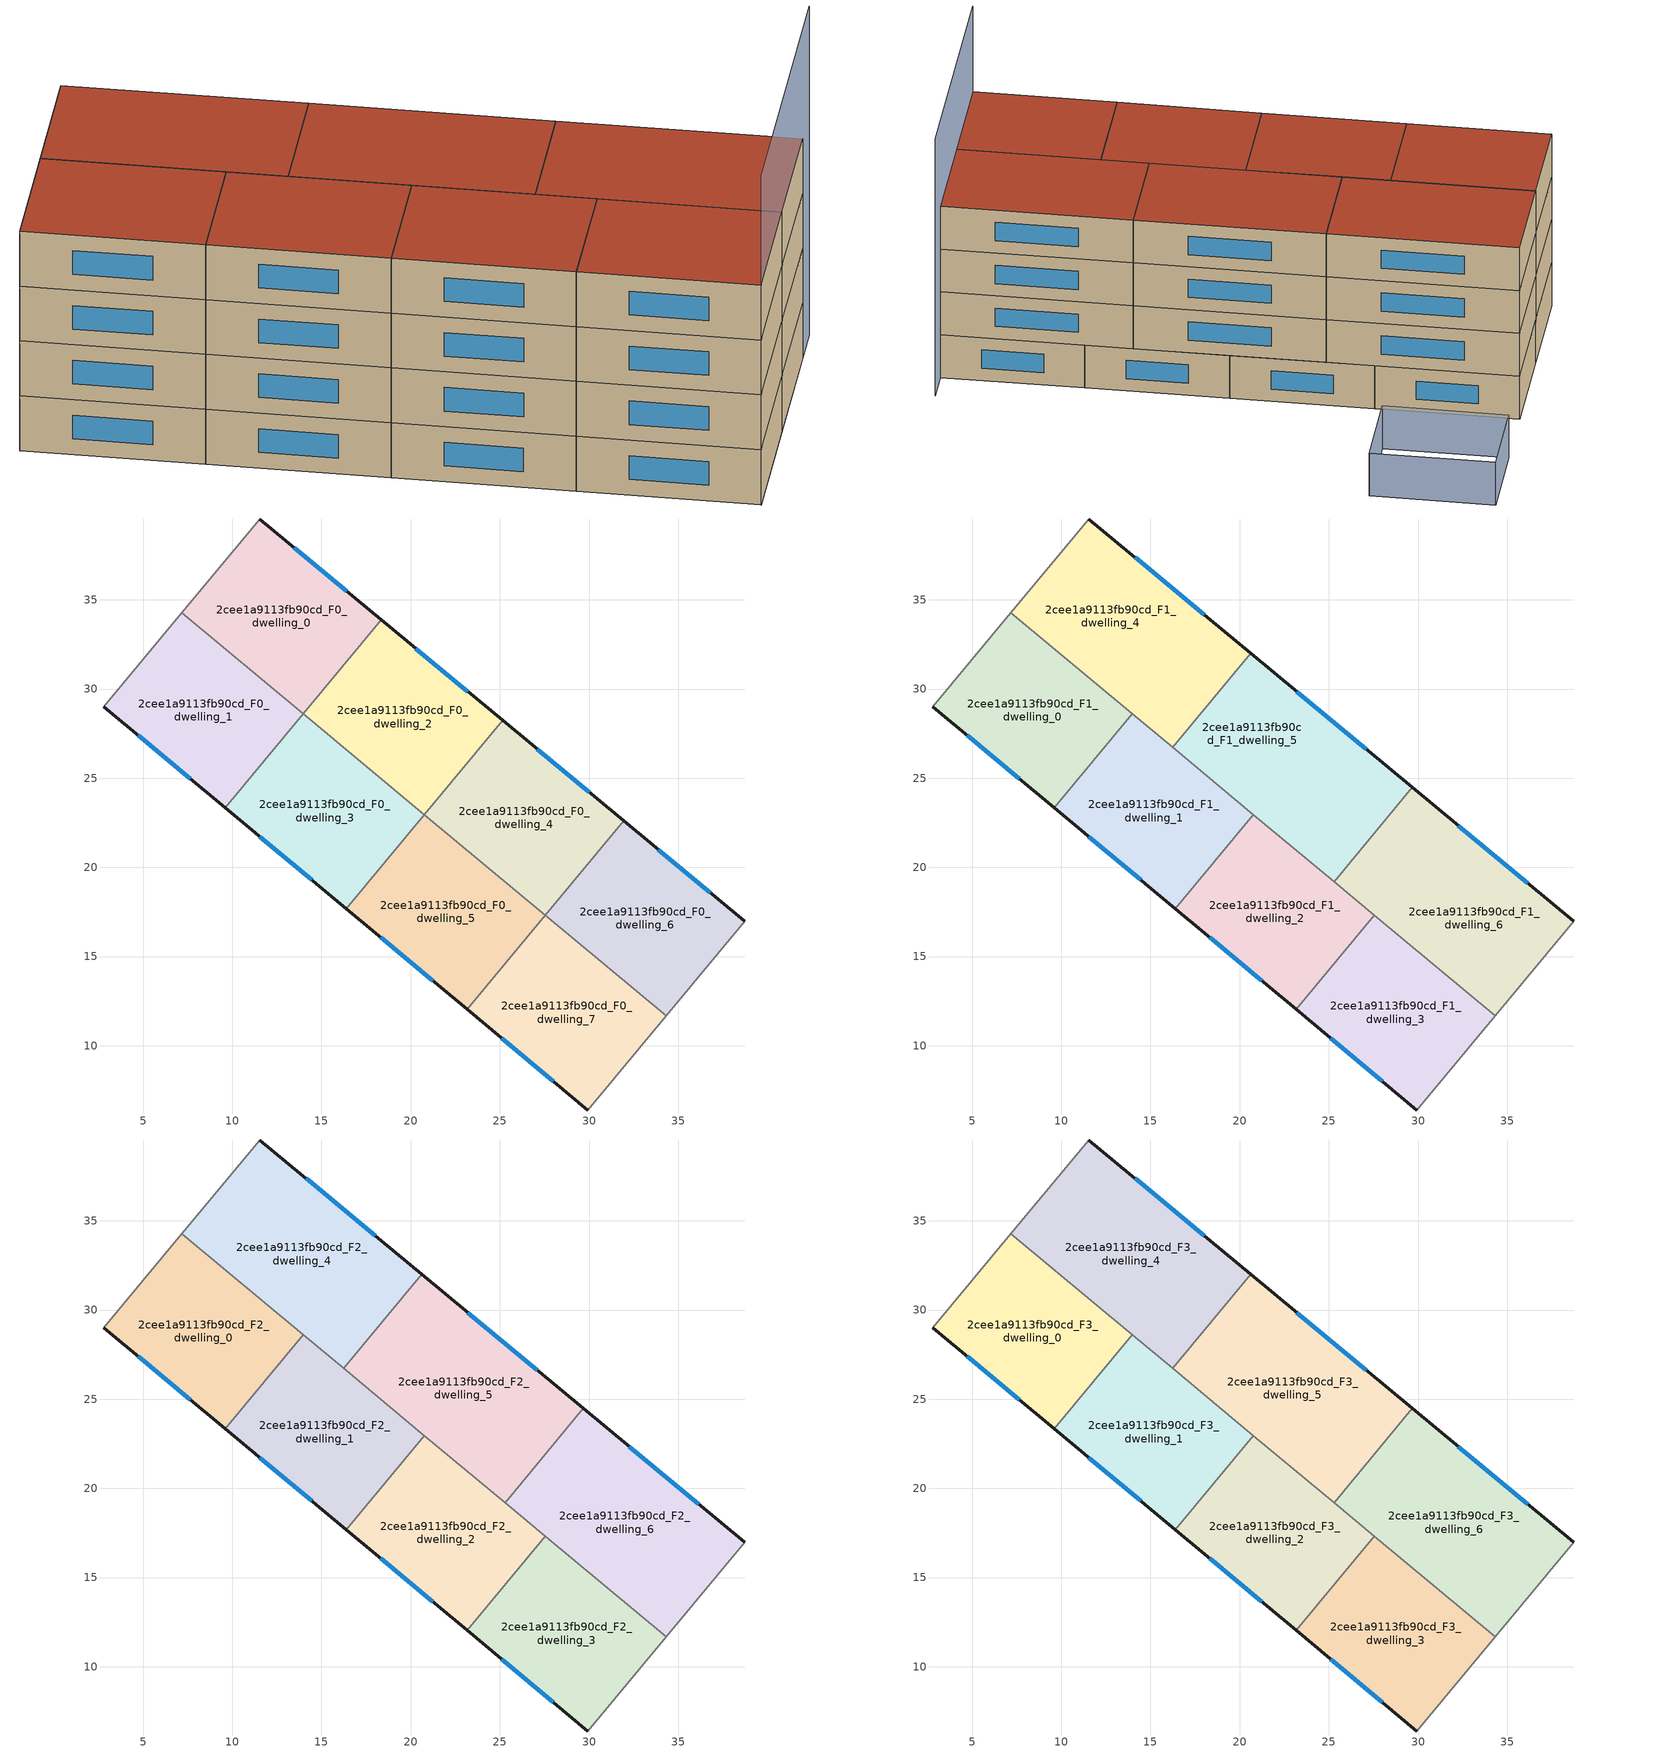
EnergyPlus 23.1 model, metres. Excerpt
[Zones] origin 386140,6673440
2cee1a9113fb90cd_F0_dwelling_0
 floor ground (EU_floor_Construction): 18.35,33.88 13.98,28.61 7.17,34.27 11.54,39.53 z0
 wall outside (EU_wall_Construction): 18.35,33.88 11.54,39.53 z0:3
 wall adiabatic (EU_wall_Construction): 11.54,39.53 7.17,34.27 z0:3
 wall to 2cee1a9113fb90cd_F0_dwelling_2 (EU_wall_Construction): 13.98,28.61 18.35,33.88 z0:3
 wall to 2cee1a9113fb90cd_F0_dwelling_1 (EU_wall_Construction): 7.17,34.27 13.98,28.61 z0:3
 window (EU_Window_Construction): 16.41,35.49 13.49,37.92 z0.86:2.14
2cee1a9113fb90cd_F0_dwelling_1
 floor ground (EU_floor_Construction): 13.98,28.61 9.6,23.35 2.8,29.01 7.17,34.27 z0
 wall outside (EU_wall_Construction): 2.8,29.01 9.6,23.35 z0:3
 wall adiabatic (EU_wall_Construction): 7.17,34.27 2.8,29.01 z0:3
 wall to 2cee1a9113fb90cd_F0_dwelling_3 (EU_wall_Construction): 9.6,23.35 13.98,28.61 z0:3
 window (EU_Window_Construction): 4.74,27.4 7.66,24.97 z0.86:2.14
2cee1a9113fb90cd_F0_dwelling_2
 floor ground (EU_floor_Construction): 25.16,28.24 20.77,22.96 13.98,28.61 18.35,33.88 z0
 wall outside (EU_wall_Construction): 25.16,28.24 18.35,33.88 z0:3
 wall to 2cee1a9113fb90cd_F0_dwelling_4 (EU_wall_Construction): 20.77,22.96 25.16,28.24 z0:3
 wall to 2cee1a9113fb90cd_F0_dwelling_3 (EU_wall_Construction): 13.98,28.61 20.77,22.96 z0:3
 window (EU_Window_Construction): 23.21,29.85 20.3,32.27 z0.86:2.14
2cee1a9113fb90cd_F0_dwelling_3
 floor ground (EU_floor_Construction): 20.77,22.96 16.39,17.69 9.6,23.35 13.98,28.61 z0
 wall outside (EU_wall_Construction): 9.6,23.35 16.39,17.69 z0:3
 wall to 2cee1a9113fb90cd_F0_dwelling_5 (EU_wall_Construction): 16.39,17.69 20.77,22.96 z0:3
 window (EU_Window_Construction): 11.54,21.73 14.45,19.31 z0.86:2.14
2cee1a9113fb90cd_F0_dwelling_4
 floor ground (EU_floor_Construction): 31.95,22.61 27.56,17.32 20.77,22.96 25.16,28.24 z0
 wall outside (EU_wall_Construction): 31.95,22.61 25.16,28.24 z0:3
 wall to 2cee1a9113fb90cd_F0_dwelling_5 (EU_wall_Construction): 20.77,22.96 27.56,17.32 z0:3
 wall to 2cee1a9113fb90cd_F0_dwelling_6 (EU_wall_Construction): 27.56,17.32 31.95,22.61 z0:3
 window (EU_Window_Construction): 30.01,24.21 27.1,26.63 z0.86:2.14
2cee1a9113fb90cd_F0_dwelling_5
 floor ground (EU_floor_Construction): 27.56,17.32 23.16,12.04 16.39,17.69 20.77,22.96 z0
 wall outside (EU_wall_Construction): 16.39,17.69 23.16,12.04 z0:3
 wall to 2cee1a9113fb90cd_F0_dwelling_7 (EU_wall_Construction): 23.16,12.04 27.56,17.32 z0:3
 window (EU_Window_Construction): 18.32,16.08 21.23,13.65 z0.86:2.14
2cee1a9113fb90cd_F0_dwelling_6
 floor ground (EU_floor_Construction): 38.73,16.98 34.33,11.69 27.55,17.32 31.95,22.61 z0
 wall outside (EU_wall_Construction): 38.73,16.98 31.95,22.61 z0:3
 wall adiabatic (EU_wall_Construction): 34.33,11.69 38.73,16.98 z0:3
 wall to 2cee1a9113fb90cd_F0_dwelling_7 (EU_wall_Construction): 27.55,17.32 34.33,11.69 z0:3
 window (EU_Window_Construction): 36.79,18.59 33.88,21 z0.86:2.14
2cee1a9113fb90cd_F0_dwelling_7
 floor ground (EU_floor_Construction): 34.33,11.69 29.93,6.4 23.16,12.04 27.55,17.32 z0
 wall outside (EU_wall_Construction): 23.16,12.04 29.93,6.4 z0:3
 wall adiabatic (EU_wall_Construction): 29.93,6.4 34.33,11.69 z0:3
 window (EU_Window_Construction): 25.1,10.43 28,8.01 z0.86:2.14
2cee1a9113fb90cd_F1_dwelling_0
 floor to 2cee1a9113fb90cd_F0_dwelling_1 (EU_floor_Construction): 13.98,28.61 9.6,23.35 2.8,29.01 7.17,34.27 z3
 wall outside (EU_wall_Construction): 2.8,29.01 9.6,23.35 z3:6
 wall to 2cee1a9113fb90cd_F1_dwelling_1 (EU_wall_Construction): 9.6,23.35 13.98,28.61 z3:6
 wall adiabatic (EU_wall_Construction): 7.17,34.27 2.8,29.01 z3:6
 wall to 2cee1a9113fb90cd_F1_dwelling_4 (EU_wall_Construction): 13.98,28.61 7.17,34.27 z3:6
 window (EU_Window_Construction): 4.74,27.4 7.66,24.97 z3.86:5.14
2cee1a9113fb90cd_F1_dwelling_1
 floor to 2cee1a9113fb90cd_F0_dwelling_3 (EU_floor_Construction): 20.77,22.96 16.39,17.69 9.6,23.35 13.98,28.61 z3
 wall outside (EU_wall_Construction): 9.6,23.35 16.39,17.69 z3:6
 wall to 2cee1a9113fb90cd_F1_dwelling_2 (EU_wall_Construction): 16.39,17.69 20.77,22.96 z3:6
 wall to 2cee1a9113fb90cd_F1_dwelling_5 (EU_wall_Construction): 20.77,22.96 16.24,26.73 z3:6
 wall to 2cee1a9113fb90cd_F1_dwelling_4 (EU_wall_Construction): 16.24,26.73 13.98,28.61 z3:6
 window (EU_Window_Construction): 11.54,21.73 14.45,19.3 z3.86:5.14
2cee1a9113fb90cd_F1_dwelling_2
 floor to 2cee1a9113fb90cd_F0_dwelling_5 (EU_floor_Construction): 27.56,17.32 23.16,12.04 16.39,17.69 20.77,22.96 z3
 wall outside (EU_wall_Construction): 16.39,17.69 23.16,12.04 z3:6
 wall to 2cee1a9113fb90cd_F1_dwelling_3 (EU_wall_Construction): 23.16,12.04 27.56,17.32 z3:6
 wall to 2cee1a9113fb90cd_F1_dwelling_6 (EU_wall_Construction): 27.56,17.32 25.29,19.2 z3:6
 wall to 2cee1a9113fb90cd_F1_dwelling_5 (EU_wall_Construction): 25.29,19.2 20.77,22.96 z3:6
 window (EU_Window_Construction): 18.32,16.07 21.23,13.65 z3.86:5.14
2cee1a9113fb90cd_F1_dwelling_3
 floor to 2cee1a9113fb90cd_F0_dwelling_7 (EU_floor_Construction): 34.33,11.69 29.93,6.4 23.16,12.04 27.56,17.32 z3
 wall outside (EU_wall_Construction): 23.16,12.04 29.93,6.4 z3:6
 wall adiabatic (EU_wall_Construction): 29.93,6.4 34.33,11.69 z3:6
 wall to 2cee1a9113fb90cd_F1_dwelling_6 (EU_wall_Construction): 34.33,11.69 27.56,17.32 z3:6
 window (EU_Window_Construction): 25.1,10.43 28,8.01 z3.86:5.14
2cee1a9113fb90cd_F1_dwelling_4
 floor to 2cee1a9113fb90cd_F0_dwelling_0 (EU_floor_Construction): 18.35,33.88 13.98,28.61 7.17,34.27 11.54,39.53 z3
 floor to 2cee1a9113fb90cd_F0_dwelling_2 (EU_floor_Construction): 20.62,32 16.24,26.73 13.98,28.61 18.35,33.88 z3
 wall outside (EU_wall_Construction): 20.62,32 11.54,39.53 z3:6
 wall to 2cee1a9113fb90cd_F1_dwelling_5 (EU_wall_Construction): 16.24,26.73 20.62,32 z3:6
 wall adiabatic (EU_wall_Construction): 11.54,39.53 7.17,34.27 z3:6
 window (EU_Window_Construction): 18.03,34.15 14.14,37.38 z3.86:5.14
2cee1a9113fb90cd_F1_dwelling_5
 floor to 2cee1a9113fb90cd_F0_dwelling_2 (EU_floor_Construction): 25.16,28.24 20.77,22.96 16.24,26.73 20.62,32 z3
 floor to 2cee1a9113fb90cd_F0_dwelling_4 (EU_floor_Construction): 29.68,24.48 25.29,19.2 20.77,22.96 25.16,28.24 z3
 wall outside (EU_wall_Construction): 29.68,24.48 20.62,32 z3:6
 wall to 2cee1a9113fb90cd_F1_dwelling_6 (EU_wall_Construction): 25.29,19.2 29.68,24.48 z3:6
 window (EU_Window_Construction): 27.09,26.63 23.21,29.85 z3.86:5.14
2cee1a9113fb90cd_F1_dwelling_6
 floor to 2cee1a9113fb90cd_F0_dwelling_6 (EU_floor_Construction): 38.73,16.98 34.33,11.69 27.56,17.32 31.95,22.61 z3
 floor to 2cee1a9113fb90cd_F0_dwelling_4 (EU_floor_Construction): 31.95,22.61 27.56,17.32 25.29,19.2 29.68,24.48 z3
 wall outside (EU_wall_Construction): 38.73,16.98 29.68,24.48 z3:6
 wall adiabatic (EU_wall_Construction): 34.33,11.69 38.73,16.98 z3:6
 window (EU_Window_Construction): 36.14,19.12 32.27,22.34 z3.86:5.14
2cee1a9113fb90cd_F2_dwelling_0
 floor to 2cee1a9113fb90cd_F1_dwelling_0 (EU_floor_Construction): 13.98,28.61 9.6,23.35 2.8,29.01 7.17,34.27 z6
 wall outside (EU_wall_Construction): 2.8,29.01 9.6,23.35 z6:9
 wall to 2cee1a9113fb90cd_F2_dwelling_1 (EU_wall_Construction): 9.6,23.35 13.98,28.61 z6:9
 wall adiabatic (EU_wall_Construction): 7.17,34.27 2.8,29.01 z6:9
 wall to 2cee1a9113fb90cd_F2_dwelling_4 (EU_wall_Construction): 13.98,28.61 7.17,34.27 z6:9
 window (EU_Window_Construction): 4.74,27.4 7.66,24.97 z6.86:8.14
2cee1a9113fb90cd_F2_dwelling_1
 floor to 2cee1a9113fb90cd_F1_dwelling_1 (EU_floor_Construction): 20.77,22.96 16.39,17.69 9.6,23.35 13.98,28.61 z6
 wall outside (EU_wall_Construction): 9.6,23.35 16.39,17.69 z6:9
 wall to 2cee1a9113fb90cd_F2_dwelling_2 (EU_wall_Construction): 16.39,17.69 20.77,22.96 z6:9
 wall to 2cee1a9113fb90cd_F2_dwelling_5 (EU_wall_Construction): 20.77,22.96 16.24,26.73 z6:9
 wall to 2cee1a9113fb90cd_F2_dwelling_4 (EU_wall_Construction): 16.24,26.73 13.98,28.61 z6:9
 window (EU_Window_Construction): 11.54,21.73 14.45,19.3 z6.86:8.14
2cee1a9113fb90cd_F2_dwelling_2
 floor to 2cee1a9113fb90cd_F1_dwelling_2 (EU_floor_Construction): 27.56,17.32 23.16,12.04 16.39,17.69 20.77,22.96 z6
 wall outside (EU_wall_Construction): 16.39,17.69 23.16,12.04 z6:9
 wall to 2cee1a9113fb90cd_F2_dwelling_3 (EU_wall_Construction): 23.16,12.04 27.56,17.32 z6:9
 wall to 2cee1a9113fb90cd_F2_dwelling_6 (EU_wall_Construction): 27.56,17.32 25.29,19.2 z6:9
 wall to 2cee1a9113fb90cd_F2_dwelling_5 (EU_wall_Construction): 25.29,19.2 20.77,22.96 z6:9
 window (EU_Window_Construction): 18.32,16.07 21.23,13.65 z6.86:8.14
2cee1a9113fb90cd_F2_dwelling_3
 floor to 2cee1a9113fb90cd_F1_dwelling_3 (EU_floor_Construction): 34.33,11.69 29.93,6.4 23.16,12.04 27.56,17.32 z6
 wall outside (EU_wall_Construction): 23.16,12.04 29.93,6.4 z6:9
 wall adiabatic (EU_wall_Construction): 29.93,6.4 34.33,11.69 z6:9
 wall to 2cee1a9113fb90cd_F2_dwelling_6 (EU_wall_Construction): 34.33,11.69 27.56,17.32 z6:9
 window (EU_Window_Construction): 25.1,10.43 28,8.01 z6.86:8.14
2cee1a9113fb90cd_F2_dwelling_4
 floor to 2cee1a9113fb90cd_F1_dwelling_4 (EU_floor_Construction): 20.62,32 16.24,26.73 7.17,34.27 11.54,39.53 z6
 wall outside (EU_wall_Construction): 20.62,32 11.54,39.53 z6:9
 wall to 2cee1a9113fb90cd_F2_dwelling_5 (EU_wall_Construction): 16.24,26.73 20.62,32 z6:9
 wall adiabatic (EU_wall_Construction): 11.54,39.53 7.17,34.27 z6:9
 window (EU_Window_Construction): 18.03,34.15 14.14,37.38 z6.86:8.14
2cee1a9113fb90cd_F2_dwelling_5
 floor to 2cee1a9113fb90cd_F1_dwelling_5 (EU_floor_Construction): 29.68,24.48 25.29,19.2 16.24,26.73 20.62,32 z6
 wall outside (EU_wall_Construction): 29.68,24.48 20.62,32 z6:9
 wall to 2cee1a9113fb90cd_F2_dwelling_6 (EU_wall_Construction): 25.29,19.2 29.68,24.48 z6:9
 window (EU_Window_Construction): 27.09,26.63 23.21,29.85 z6.86:8.14
2cee1a9113fb90cd_F2_dwelling_6
 floor to 2cee1a9113fb90cd_F1_dwelling_6 (EU_floor_Construction): 38.73,16.98 34.33,11.69 25.29,19.2 29.68,24.48 z6
 wall outside (EU_wall_Construction): 38.73,16.98 29.68,24.48 z6:9
 wall adiabatic (EU_wall_Construction): 34.33,11.69 38.73,16.98 z6:9
 window (EU_Window_Construction): 36.14,19.12 32.27,22.34 z6.86:8.14
2cee1a9113fb90cd_F3_dwelling_0
 floor to 2cee1a9113fb90cd_F2_dwelling_0 (EU_floor_Construction): 13.98,28.61 9.6,23.35 2.8,29.01 7.17,34.27 z9
 wall outside (EU_wall_Construction): 2.8,29.01 9.6,23.35 z9:12
 wall to 2cee1a9113fb90cd_F3_dwelling_1 (EU_wall_Construction): 9.6,23.35 13.98,28.61 z9:12
 wall adiabatic (EU_wall_Construction): 7.17,34.27 2.8,29.01 z9:12
 wall to 2cee1a9113fb90cd_F3_dwelling_4 (EU_wall_Construction): 13.98,28.61 7.17,34.27 z9:12
 window (EU_Window_Construction): 4.74,27.4 7.66,24.97 z9.86:11.14
 roof outside (EU_roof_Construction): 9.6,23.35 13.98,28.61 7.17,34.27 2.8,29.01 z12
2cee1a9113fb90cd_F3_dwelling_1
 floor to 2cee1a9113fb90cd_F2_dwelling_1 (EU_floor_Construction): 20.77,22.96 16.39,17.69 9.6,23.35 13.98,28.61 z9
 wall outside (EU_wall_Construction): 9.6,23.35 16.39,17.69 z9:12
 wall to 2cee1a9113fb90cd_F3_dwelling_2 (EU_wall_Construction): 16.39,17.69 20.77,22.96 z9:12
 wall to 2cee1a9113fb90cd_F3_dwelling_5 (EU_wall_Construction): 20.77,22.96 16.24,26.73 z9:12
 wall to 2cee1a9113fb90cd_F3_dwelling_4 (EU_wall_Construction): 16.24,26.73 13.98,28.61 z9:12
 window (EU_Window_Construction): 11.54,21.73 14.45,19.3 z9.86:11.14
 roof outside (EU_roof_Construction): 16.39,17.69 20.77,22.96 13.98,28.61 9.6,23.35 z12
2cee1a9113fb90cd_F3_dwelling_2
 floor to 2cee1a9113fb90cd_F2_dwelling_2 (EU_floor_Construction): 27.56,17.32 23.16,12.04 16.39,17.69 20.77,22.96 z9
 wall outside (EU_wall_Construction): 16.39,17.69 23.16,12.04 z9:12
 wall to 2cee1a9113fb90cd_F3_dwelling_3 (EU_wall_Construction): 23.16,12.04 27.56,17.32 z9:12
 wall to 2cee1a9113fb90cd_F3_dwelling_6 (EU_wall_Construction): 27.56,17.32 25.29,19.2 z9:12
 wall to 2cee1a9113fb90cd_F3_dwelling_5 (EU_wall_Construction): 25.29,19.2 20.77,22.96 z9:12
 window (EU_Window_Construction): 18.32,16.07 21.23,13.65 z9.86:11.14
 roof outside (EU_roof_Construction): 23.16,12.04 27.56,17.32 20.77,22.96 16.39,17.69 z12
2cee1a9113fb90cd_F3_dwelling_3
 floor to 2cee1a9113fb90cd_F2_dwelling_3 (EU_floor_Construction): 34.33,11.69 29.93,6.4 23.16,12.04 27.56,17.32 z9
 wall outside (EU_wall_Construction): 23.16,12.04 29.93,6.4 z9:12
 wall adiabatic (EU_wall_Construction): 29.93,6.4 34.33,11.69 z9:12
 wall to 2cee1a9113fb90cd_F3_dwelling_6 (EU_wall_Construction): 34.33,11.69 27.56,17.32 z9:12
 window (EU_Window_Construction): 25.1,10.43 28,8.01 z9.86:11.14
 roof outside (EU_roof_Construction): 29.93,6.4 34.33,11.69 27.56,17.32 23.16,12.04 z12
2cee1a9113fb90cd_F3_dwelling_4
 floor to 2cee1a9113fb90cd_F2_dwelling_4 (EU_floor_Construction): 20.62,32 16.24,26.73 7.17,34.27 11.54,39.53 z9
 wall outside (EU_wall_Construction): 20.62,32 11.54,39.53 z9:12
 wall to 2cee1a9113fb90cd_F3_dwelling_5 (EU_wall_Construction): 16.24,26.73 20.62,32 z9:12
 wall adiabatic (EU_wall_Construction): 11.54,39.53 7.17,34.27 z9:12
 window (EU_Window_Construction): 18.03,34.15 14.14,37.38 z9.86:11.14
 roof outside (EU_roof_Construction): 16.24,26.73 20.62,32 11.54,39.53 7.17,34.27 z12
2cee1a9113fb90cd_F3_dwelling_5
 floor to 2cee1a9113fb90cd_F2_dwelling_5 (EU_floor_Construction): 29.68,24.48 25.29,19.2 16.24,26.73 20.62,32 z9
 wall outside (EU_wall_Construction): 29.68,24.48 20.62,32 z9:12
 wall to 2cee1a9113fb90cd_F3_dwelling_6 (EU_wall_Construction): 25.29,19.2 29.68,24.48 z9:12
 window (EU_Window_Construction): 27.09,26.63 23.21,29.85 z9.86:11.14
 roof outside (EU_roof_Construction): 25.29,19.2 29.68,24.48 20.62,32 16.24,26.73 z12
2cee1a9113fb90cd_F3_dwelling_6
 floor to 2cee1a9113fb90cd_F2_dwelling_6 (EU_floor_Construction): 38.73,16.98 34.33,11.69 25.29,19.2 29.68,24.48 z9
 wall outside (EU_wall_Construction): 38.73,16.98 29.68,24.48 z9:12
 wall adiabatic (EU_wall_Construction): 34.33,11.69 38.73,16.98 z9:12
 window (EU_Window_Construction): 36.14,19.12 32.27,22.34 z9.86:11.14
 roof outside (EU_roof_Construction): 34.33,11.69 38.73,16.98 29.68,24.48 25.29,19.2 z12
shading: 29.9,6.38 40.12,18.66 z0:18; 14.53,43.12 18.15,47.48 / 18.15,47.48 24.08,42.55 / 24.08,42.55 20.45,38.2 / 20.45,38.2 14.53,43.12 z0:3
[Building]
EU S2 Campaign: North Axis=0; Terrain=City; Solar Distribution=FullExterior
[Site:Location]
Helsinki-Vantaa.AP: Latitude=60.317; Longitude=24.963; Time Zone=2; Elevation=54.6
[SizingPeriod:WeatherFileDays]
AnnualSizingPeriod: Begin Month=1; Begin Day of Month=1; End Month=12; End Day of Month=31; Day of Week for Start Day=Monday; Use Weather File Daylight Saving Period=No; Use Weather File Rain and Snow Indicators=No
[MATERIAL]
EU_InternalMass_Material: Roughness=MediumRough; Thickness=0.1; Conductivity=1; Density=1800; Specific Heat=900; Thermal Absorptance=0.9; Solar Absorptance=0.7; Visible Absorptance=0.7
[MATERIAL:NOMASS] Roughness=MediumRough; Thermal Absorptance=0.9; Solar Absorptance=0.7; Visible Absorptance=0.7
Name | Thermal Resistance
EU_wall_NoMass | 1.10183
EU_roof_NoMass; EU_floor_NoMass | 1.70606
[WINDOWMATERIAL:SIMPLEGLAZINGSYSTEM]
EU_Window_SimpleGlazing: UFactor=3.11035; Solar Heat Gain Coefficient=0.8; Visible Transmittance=0.8
[CONSTRUCTION]
EU_wall_Construction: EU_wall_NoMass
EU_roof_Construction: EU_roof_NoMass
EU_floor_Construction: EU_floor_NoMass
EU_Window_Construction: EU_Window_SimpleGlazing
EU_InternalMass_Construction: EU_InternalMass_Material
[ZONE] Type=1; Multiplier=1; Ceiling Height=autocalculate; Floor Area=autocalculate; Part of Total Floor Area=Yes
Name | Volume
2cee1a9113fb90cd_F0_dwelling_0; 2cee1a9113fb90cd_F0_dwelling_3 | 181.709
2cee1a9113fb90cd_F1_dwelling_0; 2cee1a9113fb90cd_F2_dwelling_0; 2cee1a9113fb90cd_F3_dwelling_0 | 181.715
2cee1a9113fb90cd_F0_dwelling_1 | 181.704
2cee1a9113fb90cd_F1_dwelling_1; 2cee1a9113fb90cd_F2_dwelling_1; 2cee1a9113fb90cd_F3_dwelling_1 | 181.714
2cee1a9113fb90cd_F0_dwelling_2 | 181.698
2cee1a9113fb90cd_F1_dwelling_2; 2cee1a9113fb90cd_F2_dwelling_2; 2cee1a9113fb90cd_F3_dwelling_2 | 181.735
2cee1a9113fb90cd_F1_dwelling_3; 2cee1a9113fb90cd_F2_dwelling_3; 2cee1a9113fb90cd_F3_dwelling_3 | 181.69
2cee1a9113fb90cd_F0_dwelling_4 | 181.687
2cee1a9113fb90cd_F1_dwelling_4; 2cee1a9113fb90cd_F2_dwelling_4; 2cee1a9113fb90cd_F3_dwelling_4 | 242.279
2cee1a9113fb90cd_F0_dwelling_5 | 181.718
2cee1a9113fb90cd_F1_dwelling_5; 2cee1a9113fb90cd_F2_dwelling_5; 2cee1a9113fb90cd_F3_dwelling_5 | 242.276
2cee1a9113fb90cd_F0_dwelling_6 | 181.712
2cee1a9113fb90cd_F1_dwelling_6; 2cee1a9113fb90cd_F2_dwelling_6; 2cee1a9113fb90cd_F3_dwelling_6 | 242.311
2cee1a9113fb90cd_F0_dwelling_7 | 181.702
[INTERNALMASS] Construction=EU_InternalMass_Construction
Name | Zone or ZoneList | Surface Area
2cee1a9113fb90cd_F0_dwelling_0_EU_InternalMass | 2cee1a9113fb90cd_F0_dwelling_0 | 60.5735
2cee1a9113fb90cd_F0_dwelling_1_EU_InternalMass | 2cee1a9113fb90cd_F0_dwelling_1 | 60.5684
2cee1a9113fb90cd_F0_dwelling_2_EU_InternalMass | 2cee1a9113fb90cd_F0_dwelling_2 | 60.5683
2cee1a9113fb90cd_F0_dwelling_3_EU_InternalMass | 2cee1a9113fb90cd_F0_dwelling_3 | 60.5721
2cee1a9113fb90cd_F0_dwelling_4_EU_InternalMass | 2cee1a9113fb90cd_F0_dwelling_4 | 60.5647
2cee1a9113fb90cd_F0_dwelling_5_EU_InternalMass | 2cee1a9113fb90cd_F0_dwelling_5 | 60.5736
2cee1a9113fb90cd_F0_dwelling_6_EU_InternalMass | 2cee1a9113fb90cd_F0_dwelling_6 | 60.5713
2cee1a9113fb90cd_F0_dwelling_7_EU_InternalMass | 2cee1a9113fb90cd_F0_dwelling_7 | 60.5683
2cee1a9113fb90cd_F1_dwelling_0_EU_InternalMass | 2cee1a9113fb90cd_F1_dwelling_0 | 60.5718
2cee1a9113fb90cd_F1_dwelling_1_EU_InternalMass | 2cee1a9113fb90cd_F1_dwelling_1 | 60.5753
2cee1a9113fb90cd_F1_dwelling_2_EU_InternalMass | 2cee1a9113fb90cd_F1_dwelling_2 | 60.5728
2cee1a9113fb90cd_F1_dwelling_3_EU_InternalMass | 2cee1a9113fb90cd_F1_dwelling_3 | 60.5702
2cee1a9113fb90cd_F1_dwelling_4_EU_InternalMass | 2cee1a9113fb90cd_F1_dwelling_4 | 80.7591
2cee1a9113fb90cd_F1_dwelling_5_EU_InternalMass | 2cee1a9113fb90cd_F1_dwelling_5 | 80.7593
2cee1a9113fb90cd_F1_dwelling_6_EU_InternalMass | 2cee1a9113fb90cd_F1_dwelling_6 | 80.7622
2cee1a9113fb90cd_F2_dwelling_0_EU_InternalMass | 2cee1a9113fb90cd_F2_dwelling_0 | 60.5718
2cee1a9113fb90cd_F2_dwelling_1_EU_InternalMass | 2cee1a9113fb90cd_F2_dwelling_1 | 60.5753
2cee1a9113fb90cd_F2_dwelling_2_EU_InternalMass | 2cee1a9113fb90cd_F2_dwelling_2 | 60.5728
2cee1a9113fb90cd_F2_dwelling_3_EU_InternalMass | 2cee1a9113fb90cd_F2_dwelling_3 | 60.5702
2cee1a9113fb90cd_F2_dwelling_4_EU_InternalMass | 2cee1a9113fb90cd_F2_dwelling_4 | 80.7591
2cee1a9113fb90cd_F2_dwelling_5_EU_InternalMass | 2cee1a9113fb90cd_F2_dwelling_5 | 80.7593
2cee1a9113fb90cd_F2_dwelling_6_EU_InternalMass | 2cee1a9113fb90cd_F2_dwelling_6 | 80.7622
2cee1a9113fb90cd_F3_dwelling_0_EU_InternalMass | 2cee1a9113fb90cd_F3_dwelling_0 | 60.5718
2cee1a9113fb90cd_F3_dwelling_1_EU_InternalMass | 2cee1a9113fb90cd_F3_dwelling_1 | 60.5753
2cee1a9113fb90cd_F3_dwelling_2_EU_InternalMass | 2cee1a9113fb90cd_F3_dwelling_2 | 60.5728
2cee1a9113fb90cd_F3_dwelling_3_EU_InternalMass | 2cee1a9113fb90cd_F3_dwelling_3 | 60.5702
2cee1a9113fb90cd_F3_dwelling_4_EU_InternalMass | 2cee1a9113fb90cd_F3_dwelling_4 | 80.7591
2cee1a9113fb90cd_F3_dwelling_5_EU_InternalMass | 2cee1a9113fb90cd_F3_dwelling_5 | 80.7593
2cee1a9113fb90cd_F3_dwelling_6_EU_InternalMass | 2cee1a9113fb90cd_F3_dwelling_6 | 80.7622
[OTHEREQUIPMENT] Fuel Type=Electricity; Design Level Calculation Method=Watts/Area; Power per Zone Floor Area=1; Fraction Latent=0; Fraction Radiant=0; Fraction Lost=0; Carbon Dioxide Generation Rate=0; EndUse Subcategory=EU_Step8_InternalGains
Name | Zone or ZoneList or Space or SpaceList | Schedule
EU_Step8_InternalGain_2cee1a9113fb90cd_F0_dwelling_0_f000 | 2cee1a9113fb90cd_F0_dwelling_0 | EU_Step8_GainSchedule_2cee1a9113fb90cd_F0_dwelling_0_f000
EU_Step8_InternalGain_2cee1a9113fb90cd_F0_dwelling_1_f000 | 2cee1a9113fb90cd_F0_dwelling_1 | EU_Step8_GainSchedule_2cee1a9113fb90cd_F0_dwelling_1_f000
EU_Step8_InternalGain_2cee1a9113fb90cd_F0_dwelling_2_f000 | 2cee1a9113fb90cd_F0_dwelling_2 | EU_Step8_GainSchedule_2cee1a9113fb90cd_F0_dwelling_2_f000
EU_Step8_InternalGain_2cee1a9113fb90cd_F0_dwelling_3_f000 | 2cee1a9113fb90cd_F0_dwelling_3 | EU_Step8_GainSchedule_2cee1a9113fb90cd_F0_dwelling_3_f000
EU_Step8_InternalGain_2cee1a9113fb90cd_F0_dwelling_4_f000 | 2cee1a9113fb90cd_F0_dwelling_4 | EU_Step8_GainSchedule_2cee1a9113fb90cd_F0_dwelling_4_f000
EU_Step8_InternalGain_2cee1a9113fb90cd_F0_dwelling_5_f000 | 2cee1a9113fb90cd_F0_dwelling_5 | EU_Step8_GainSchedule_2cee1a9113fb90cd_F0_dwelling_5_f000
EU_Step8_InternalGain_2cee1a9113fb90cd_F0_dwelling_6_f000 | 2cee1a9113fb90cd_F0_dwelling_6 | EU_Step8_GainSchedule_2cee1a9113fb90cd_F0_dwelling_6_f000
EU_Step8_InternalGain_2cee1a9113fb90cd_F0_dwelling_7_f000 | 2cee1a9113fb90cd_F0_dwelling_7 | EU_Step8_GainSchedule_2cee1a9113fb90cd_F0_dwelling_7_f000
EU_Step8_InternalGain_2cee1a9113fb90cd_F1_dwelling_0_f000 | 2cee1a9113fb90cd_F1_dwelling_0 | EU_Step8_GainSchedule_2cee1a9113fb90cd_F1_dwelling_0_f000
EU_Step8_InternalGain_2cee1a9113fb90cd_F1_dwelling_1_f000 | 2cee1a9113fb90cd_F1_dwelling_1 | EU_Step8_GainSchedule_2cee1a9113fb90cd_F1_dwelling_1_f000
EU_Step8_InternalGain_2cee1a9113fb90cd_F1_dwelling_2_f000 | 2cee1a9113fb90cd_F1_dwelling_2 | EU_Step8_GainSchedule_2cee1a9113fb90cd_F1_dwelling_2_f000
EU_Step8_InternalGain_2cee1a9113fb90cd_F1_dwelling_3_f000 | 2cee1a9113fb90cd_F1_dwelling_3 | EU_Step8_GainSchedule_2cee1a9113fb90cd_F1_dwelling_3_f000
EU_Step8_InternalGain_2cee1a9113fb90cd_F1_dwelling_4_f000 | 2cee1a9113fb90cd_F1_dwelling_4 | EU_Step8_GainSchedule_2cee1a9113fb90cd_F1_dwelling_4_f000
EU_Step8_InternalGain_2cee1a9113fb90cd_F1_dwelling_5_f000 | 2cee1a9113fb90cd_F1_dwelling_5 | EU_Step8_GainSchedule_2cee1a9113fb90cd_F1_dwelling_5_f000
EU_Step8_InternalGain_2cee1a9113fb90cd_F1_dwelling_6_f000 | 2cee1a9113fb90cd_F1_dwelling_6 | EU_Step8_GainSchedule_2cee1a9113fb90cd_F1_dwelling_6_f000
EU_Step8_InternalGain_2cee1a9113fb90cd_F2_dwelling_0_f000 | 2cee1a9113fb90cd_F2_dwelling_0 | EU_Step8_GainSchedule_2cee1a9113fb90cd_F2_dwelling_0_f000
EU_Step8_InternalGain_2cee1a9113fb90cd_F2_dwelling_1_f000 | 2cee1a9113fb90cd_F2_dwelling_1 | EU_Step8_GainSchedule_2cee1a9113fb90cd_F2_dwelling_1_f000
EU_Step8_InternalGain_2cee1a9113fb90cd_F2_dwelling_2_f000 | 2cee1a9113fb90cd_F2_dwelling_2 | EU_Step8_GainSchedule_2cee1a9113fb90cd_F2_dwelling_2_f000
EU_Step8_InternalGain_2cee1a9113fb90cd_F2_dwelling_3_f000 | 2cee1a9113fb90cd_F2_dwelling_3 | EU_Step8_GainSchedule_2cee1a9113fb90cd_F2_dwelling_3_f000
EU_Step8_InternalGain_2cee1a9113fb90cd_F2_dwelling_4_f000 | 2cee1a9113fb90cd_F2_dwelling_4 | EU_Step8_GainSchedule_2cee1a9113fb90cd_F2_dwelling_4_f000
EU_Step8_InternalGain_2cee1a9113fb90cd_F2_dwelling_5_f000 | 2cee1a9113fb90cd_F2_dwelling_5 | EU_Step8_GainSchedule_2cee1a9113fb90cd_F2_dwelling_5_f000
EU_Step8_InternalGain_2cee1a9113fb90cd_F2_dwelling_6_f000 | 2cee1a9113fb90cd_F2_dwelling_6 | EU_Step8_GainSchedule_2cee1a9113fb90cd_F2_dwelling_6_f000
EU_Step8_InternalGain_2cee1a9113fb90cd_F3_dwelling_0_f000 | 2cee1a9113fb90cd_F3_dwelling_0 | EU_Step8_GainSchedule_2cee1a9113fb90cd_F3_dwelling_0_f000
EU_Step8_InternalGain_2cee1a9113fb90cd_F3_dwelling_1_f000 | 2cee1a9113fb90cd_F3_dwelling_1 | EU_Step8_GainSchedule_2cee1a9113fb90cd_F3_dwelling_1_f000
EU_Step8_InternalGain_2cee1a9113fb90cd_F3_dwelling_2_f000 | 2cee1a9113fb90cd_F3_dwelling_2 | EU_Step8_GainSchedule_2cee1a9113fb90cd_F3_dwelling_2_f000
EU_Step8_InternalGain_2cee1a9113fb90cd_F3_dwelling_3_f000 | 2cee1a9113fb90cd_F3_dwelling_3 | EU_Step8_GainSchedule_2cee1a9113fb90cd_F3_dwelling_3_f000
EU_Step8_InternalGain_2cee1a9113fb90cd_F3_dwelling_4_f000 | 2cee1a9113fb90cd_F3_dwelling_4 | EU_Step8_GainSchedule_2cee1a9113fb90cd_F3_dwelling_4_f000
EU_Step8_InternalGain_2cee1a9113fb90cd_F3_dwelling_5_f000 | 2cee1a9113fb90cd_F3_dwelling_5 | EU_Step8_GainSchedule_2cee1a9113fb90cd_F3_dwelling_5_f000
EU_Step8_InternalGain_2cee1a9113fb90cd_F3_dwelling_6_f000 | 2cee1a9113fb90cd_F3_dwelling_6 | EU_Step8_GainSchedule_2cee1a9113fb90cd_F3_dwelling_6_f000
[ZONEVENTILATION:DESIGNFLOWRATE] Schedule=EU_AlwaysOn; Design Flow Rate Calculation Method=AirChanges/Hour; Air Changes per Hour=0.756316; Ventilation Type=Natural; Fan Pressure Rise=0; Fan Total Efficiency=1; Constant Term Coefficient=1; Temperature Term Coefficient=0; Velocity Term Coefficient=0; Velocity Squared Term Coefficient=0; Minimum Indoor Temperature=-100; Maximum Indoor Temperature=100; Delta Temperature=-100; Minimum Outdoor Temperature=-100; Maximum Outdoor Temperature=100; Maximum Wind Speed=40
Name | Zone or ZoneList or Space or SpaceList
EU_ConstantAir_2cee1a9113fb90cd_F0_dwelling_0 | 2cee1a9113fb90cd_F0_dwelling_0
EU_ConstantAir_2cee1a9113fb90cd_F0_dwelling_1 | 2cee1a9113fb90cd_F0_dwelling_1
EU_ConstantAir_2cee1a9113fb90cd_F0_dwelling_2 | 2cee1a9113fb90cd_F0_dwelling_2
EU_ConstantAir_2cee1a9113fb90cd_F0_dwelling_3 | 2cee1a9113fb90cd_F0_dwelling_3
EU_ConstantAir_2cee1a9113fb90cd_F0_dwelling_4 | 2cee1a9113fb90cd_F0_dwelling_4
EU_ConstantAir_2cee1a9113fb90cd_F0_dwelling_5 | 2cee1a9113fb90cd_F0_dwelling_5
EU_ConstantAir_2cee1a9113fb90cd_F0_dwelling_6 | 2cee1a9113fb90cd_F0_dwelling_6
EU_ConstantAir_2cee1a9113fb90cd_F0_dwelling_7 | 2cee1a9113fb90cd_F0_dwelling_7
EU_ConstantAir_2cee1a9113fb90cd_F1_dwelling_0 | 2cee1a9113fb90cd_F1_dwelling_0
EU_ConstantAir_2cee1a9113fb90cd_F1_dwelling_1 | 2cee1a9113fb90cd_F1_dwelling_1
EU_ConstantAir_2cee1a9113fb90cd_F1_dwelling_2 | 2cee1a9113fb90cd_F1_dwelling_2
EU_ConstantAir_2cee1a9113fb90cd_F1_dwelling_3 | 2cee1a9113fb90cd_F1_dwelling_3
EU_ConstantAir_2cee1a9113fb90cd_F1_dwelling_4 | 2cee1a9113fb90cd_F1_dwelling_4
EU_ConstantAir_2cee1a9113fb90cd_F1_dwelling_5 | 2cee1a9113fb90cd_F1_dwelling_5
EU_ConstantAir_2cee1a9113fb90cd_F1_dwelling_6 | 2cee1a9113fb90cd_F1_dwelling_6
EU_ConstantAir_2cee1a9113fb90cd_F2_dwelling_0 | 2cee1a9113fb90cd_F2_dwelling_0
EU_ConstantAir_2cee1a9113fb90cd_F2_dwelling_1 | 2cee1a9113fb90cd_F2_dwelling_1
EU_ConstantAir_2cee1a9113fb90cd_F2_dwelling_2 | 2cee1a9113fb90cd_F2_dwelling_2
EU_ConstantAir_2cee1a9113fb90cd_F2_dwelling_3 | 2cee1a9113fb90cd_F2_dwelling_3
EU_ConstantAir_2cee1a9113fb90cd_F2_dwelling_4 | 2cee1a9113fb90cd_F2_dwelling_4
EU_ConstantAir_2cee1a9113fb90cd_F2_dwelling_5 | 2cee1a9113fb90cd_F2_dwelling_5
EU_ConstantAir_2cee1a9113fb90cd_F2_dwelling_6 | 2cee1a9113fb90cd_F2_dwelling_6
EU_ConstantAir_2cee1a9113fb90cd_F3_dwelling_0 | 2cee1a9113fb90cd_F3_dwelling_0
EU_ConstantAir_2cee1a9113fb90cd_F3_dwelling_1 | 2cee1a9113fb90cd_F3_dwelling_1
EU_ConstantAir_2cee1a9113fb90cd_F3_dwelling_2 | 2cee1a9113fb90cd_F3_dwelling_2
EU_ConstantAir_2cee1a9113fb90cd_F3_dwelling_3 | 2cee1a9113fb90cd_F3_dwelling_3
EU_ConstantAir_2cee1a9113fb90cd_F3_dwelling_4 | 2cee1a9113fb90cd_F3_dwelling_4
EU_ConstantAir_2cee1a9113fb90cd_F3_dwelling_5 | 2cee1a9113fb90cd_F3_dwelling_5
EU_ConstantAir_2cee1a9113fb90cd_F3_dwelling_6 | 2cee1a9113fb90cd_F3_dwelling_6
[HVACTEMPLATE:THERMOSTAT] Constant Heating Setpoint=20; Constant Cooling Setpoint=50
EU_HeatOnly_2cee1a9113fb90cd_F0_dwelling_0; EU_HeatOnly_2cee1a9113fb90cd_F0_dwelling_1; EU_HeatOnly_2cee1a9113fb90cd_F0_dwelling_2; EU_HeatOnly_2cee1a9113fb90cd_F0_dwelling_3; EU_HeatOnly_2cee1a9113fb90cd_F0_dwelling_4; EU_HeatOnly_2cee1a9113fb90cd_F0_dwelling_5; EU_HeatOnly_2cee1a9113fb90cd_F0_dwelling_6; EU_HeatOnly_2cee1a9113fb90cd_F0_dwelling_7; EU_HeatOnly_2cee1a9113fb90cd_F1_dwelling_0; EU_HeatOnly_2cee1a9113fb90cd_F1_dwelling_1; EU_HeatOnly_2cee1a9113fb90cd_F1_dwelling_2; EU_HeatOnly_2cee1a9113fb90cd_F1_dwelling_3; EU_HeatOnly_2cee1a9113fb90cd_F1_dwelling_4; EU_HeatOnly_2cee1a9113fb90cd_F1_dwelling_5; EU_HeatOnly_2cee1a9113fb90cd_F1_dwelling_6; EU_HeatOnly_2cee1a9113fb90cd_F2_dwelling_0; EU_HeatOnly_2cee1a9113fb90cd_F2_dwelling_1; EU_HeatOnly_2cee1a9113fb90cd_F2_dwelling_2; EU_HeatOnly_2cee1a9113fb90cd_F2_dwelling_3; EU_HeatOnly_2cee1a9113fb90cd_F2_dwelling_4; EU_HeatOnly_2cee1a9113fb90cd_F2_dwelling_5; EU_HeatOnly_2cee1a9113fb90cd_F2_dwelling_6; EU_HeatOnly_2cee1a9113fb90cd_F3_dwelling_0; EU_HeatOnly_2cee1a9113fb90cd_F3_dwelling_1; EU_HeatOnly_2cee1a9113fb90cd_F3_dwelling_2; EU_HeatOnly_2cee1a9113fb90cd_F3_dwelling_3; EU_HeatOnly_2cee1a9113fb90cd_F3_dwelling_4; EU_HeatOnly_2cee1a9113fb90cd_F3_dwelling_5; EU_HeatOnly_2cee1a9113fb90cd_F3_dwelling_6
[HVACTEMPLATE:ZONE:IDEALLOADSAIRSYSTEM] System Availability Schedule=EU_AlwaysOn; Maximum Heating Supply Air Temperature=50; Minimum Cooling Supply Air Temperature=13; Maximum Heating Supply Air Humidity Ratio=0.0156; Minimum Cooling Supply Air Humidity Ratio=0.0077; Heating Limit=NoLimit; Cooling Limit=NoLimit; Heating Availability Schedule=EU_AlwaysOn; Cooling Availability Schedule=EU_CoolingOff; Dehumidification Control Type=ConstantSensibleHeatRatio; Cooling Sensible Heat Ratio=0.7; Dehumidification Setpoint=60; Humidification Control Type=None; Humidification Setpoint=30; Outdoor Air Method=None; Outdoor Air Flow Rate per Person=0.00944; Outdoor Air Flow Rate per Zone Floor Area=0; Outdoor Air Flow Rate per Zone=0; Demand Controlled Ventilation Type=None; Outdoor Air Economizer Type=NoEconomizer; Heat Recovery Type=None; Sensible Heat Recovery Effectiveness=0.7; Latent Heat Recovery Effectiveness=0.65
Name | Template Thermostat
2cee1a9113fb90cd_F0_dwelling_0 | EU_HeatOnly_2cee1a9113fb90cd_F0_dwelling_0
2cee1a9113fb90cd_F0_dwelling_1 | EU_HeatOnly_2cee1a9113fb90cd_F0_dwelling_1
2cee1a9113fb90cd_F0_dwelling_2 | EU_HeatOnly_2cee1a9113fb90cd_F0_dwelling_2
2cee1a9113fb90cd_F0_dwelling_3 | EU_HeatOnly_2cee1a9113fb90cd_F0_dwelling_3
2cee1a9113fb90cd_F0_dwelling_4 | EU_HeatOnly_2cee1a9113fb90cd_F0_dwelling_4
2cee1a9113fb90cd_F0_dwelling_5 | EU_HeatOnly_2cee1a9113fb90cd_F0_dwelling_5
2cee1a9113fb90cd_F0_dwelling_6 | EU_HeatOnly_2cee1a9113fb90cd_F0_dwelling_6
2cee1a9113fb90cd_F0_dwelling_7 | EU_HeatOnly_2cee1a9113fb90cd_F0_dwelling_7
2cee1a9113fb90cd_F1_dwelling_0 | EU_HeatOnly_2cee1a9113fb90cd_F1_dwelling_0
2cee1a9113fb90cd_F1_dwelling_1 | EU_HeatOnly_2cee1a9113fb90cd_F1_dwelling_1
2cee1a9113fb90cd_F1_dwelling_2 | EU_HeatOnly_2cee1a9113fb90cd_F1_dwelling_2
2cee1a9113fb90cd_F1_dwelling_3 | EU_HeatOnly_2cee1a9113fb90cd_F1_dwelling_3
2cee1a9113fb90cd_F1_dwelling_4 | EU_HeatOnly_2cee1a9113fb90cd_F1_dwelling_4
2cee1a9113fb90cd_F1_dwelling_5 | EU_HeatOnly_2cee1a9113fb90cd_F1_dwelling_5
2cee1a9113fb90cd_F1_dwelling_6 | EU_HeatOnly_2cee1a9113fb90cd_F1_dwelling_6
2cee1a9113fb90cd_F2_dwelling_0 | EU_HeatOnly_2cee1a9113fb90cd_F2_dwelling_0
2cee1a9113fb90cd_F2_dwelling_1 | EU_HeatOnly_2cee1a9113fb90cd_F2_dwelling_1
2cee1a9113fb90cd_F2_dwelling_2 | EU_HeatOnly_2cee1a9113fb90cd_F2_dwelling_2
2cee1a9113fb90cd_F2_dwelling_3 | EU_HeatOnly_2cee1a9113fb90cd_F2_dwelling_3
2cee1a9113fb90cd_F2_dwelling_4 | EU_HeatOnly_2cee1a9113fb90cd_F2_dwelling_4
2cee1a9113fb90cd_F2_dwelling_5 | EU_HeatOnly_2cee1a9113fb90cd_F2_dwelling_5
2cee1a9113fb90cd_F2_dwelling_6 | EU_HeatOnly_2cee1a9113fb90cd_F2_dwelling_6
2cee1a9113fb90cd_F3_dwelling_0 | EU_HeatOnly_2cee1a9113fb90cd_F3_dwelling_0
2cee1a9113fb90cd_F3_dwelling_1 | EU_HeatOnly_2cee1a9113fb90cd_F3_dwelling_1
2cee1a9113fb90cd_F3_dwelling_2 | EU_HeatOnly_2cee1a9113fb90cd_F3_dwelling_2
2cee1a9113fb90cd_F3_dwelling_3 | EU_HeatOnly_2cee1a9113fb90cd_F3_dwelling_3
2cee1a9113fb90cd_F3_dwelling_4 | EU_HeatOnly_2cee1a9113fb90cd_F3_dwelling_4
2cee1a9113fb90cd_F3_dwelling_5 | EU_HeatOnly_2cee1a9113fb90cd_F3_dwelling_5
2cee1a9113fb90cd_F3_dwelling_6 | EU_HeatOnly_2cee1a9113fb90cd_F3_dwelling_6
[SIZING:ZONE] Zone Cooling Design Supply Air Temperature Input Method=SupplyAirTemperature; Zone Cooling Design Supply Air Temperature=13; Zone Heating Design Supply Air Temperature Input Method=SupplyAirTemperature; Zone Heating Design Supply Air Temperature=50; Zone Cooling Design Supply Air Humidity Ratio=0.008; Zone Heating Design Supply Air Humidity Ratio=0.008; Cooling Design Air Flow Method=DesignDay; Cooling Design Air Flow Rate=0; Cooling Minimum Air Flow per Zone Floor Area=0.000762; Cooling Minimum Air Flow=0; Cooling Minimum Air Flow Fraction=0.2; Heating Design Air Flow Method=DesignDay; Heating Design Air Flow Rate=0; Heating Maximum Air Flow per Zone Floor Area=0.002032; Heating Maximum Air Flow=0.141576; Heating Maximum Air Flow Fraction=0.3; Account for Dedicated Outdoor Air System=No; Dedicated Outdoor Air System Control Strategy=NeutralSupplyAir; Dedicated Outdoor Air Low Setpoint Temperature for Design=autosize; Dedicated Outdoor Air High Setpoint Temperature for Design=autosize; Zone Load Sizing Method=Sensible Load Only No Latent Load; Zone Latent Cooling Design Supply Air Humidity Ratio Input Method=HumidityRatioDifference; Zone Cooling Design Supply Air Humidity Ratio Difference=0.005; Zone Latent Heating Design Supply Air Humidity Ratio Input Method=HumidityRatioDifference; Zone Humidification Design Supply Air Humidity Ratio Difference=0.005
2cee1a9113fb90cd_F0_dwelling_0; 2cee1a9113fb90cd_F0_dwelling_1; 2cee1a9113fb90cd_F0_dwelling_2; 2cee1a9113fb90cd_F0_dwelling_3; 2cee1a9113fb90cd_F0_dwelling_4; 2cee1a9113fb90cd_F0_dwelling_5; 2cee1a9113fb90cd_F0_dwelling_6; 2cee1a9113fb90cd_F0_dwelling_7; 2cee1a9113fb90cd_F1_dwelling_0; 2cee1a9113fb90cd_F1_dwelling_1; 2cee1a9113fb90cd_F1_dwelling_2; 2cee1a9113fb90cd_F1_dwelling_3; 2cee1a9113fb90cd_F1_dwelling_4; 2cee1a9113fb90cd_F1_dwelling_5; 2cee1a9113fb90cd_F1_dwelling_6; 2cee1a9113fb90cd_F2_dwelling_0; 2cee1a9113fb90cd_F2_dwelling_1; 2cee1a9113fb90cd_F2_dwelling_2; 2cee1a9113fb90cd_F2_dwelling_3; 2cee1a9113fb90cd_F2_dwelling_4; 2cee1a9113fb90cd_F2_dwelling_5; 2cee1a9113fb90cd_F2_dwelling_6; 2cee1a9113fb90cd_F3_dwelling_0; 2cee1a9113fb90cd_F3_dwelling_1; 2cee1a9113fb90cd_F3_dwelling_2; 2cee1a9113fb90cd_F3_dwelling_3; 2cee1a9113fb90cd_F3_dwelling_4; 2cee1a9113fb90cd_F3_dwelling_5; 2cee1a9113fb90cd_F3_dwelling_6
[SCHEDULE:CONSTANT]
Name | Hourly Value
EU_AlwaysOn | 1
EU_CoolingOff | 0
[SCHEDULE:FILE] Column Number=1; Rows to Skip at Top=0; Number of Hours of Data=8760; Column Separator=Comma; Interpolate to Timestep=No; Minutes per Item=60; Adjust Schedule for Daylight Savings=Yes
Name | File
EU_Step8_GainSchedule_2cee1a9113fb90cd_F0_dwelling_0_f000 | ../../schedules/2cee1a9113fb90cd/2cee1a9113fb90cd_F0_dwelling_0_f000_gain.csv
EU_Step8_GainSchedule_2cee1a9113fb90cd_F0_dwelling_1_f000 | ../../schedules/2cee1a9113fb90cd/2cee1a9113fb90cd_F0_dwelling_1_f000_gain.csv
EU_Step8_GainSchedule_2cee1a9113fb90cd_F0_dwelling_2_f000 | ../../schedules/2cee1a9113fb90cd/2cee1a9113fb90cd_F0_dwelling_2_f000_gain.csv
EU_Step8_GainSchedule_2cee1a9113fb90cd_F0_dwelling_3_f000 | ../../schedules/2cee1a9113fb90cd/2cee1a9113fb90cd_F0_dwelling_3_f000_gain.csv
EU_Step8_GainSchedule_2cee1a9113fb90cd_F0_dwelling_4_f000 | ../../schedules/2cee1a9113fb90cd/2cee1a9113fb90cd_F0_dwelling_4_f000_gain.csv
EU_Step8_GainSchedule_2cee1a9113fb90cd_F0_dwelling_5_f000 | ../../schedules/2cee1a9113fb90cd/2cee1a9113fb90cd_F0_dwelling_5_f000_gain.csv
EU_Step8_GainSchedule_2cee1a9113fb90cd_F0_dwelling_6_f000 | ../../schedules/2cee1a9113fb90cd/2cee1a9113fb90cd_F0_dwelling_6_f000_gain.csv
EU_Step8_GainSchedule_2cee1a9113fb90cd_F0_dwelling_7_f000 | ../../schedules/2cee1a9113fb90cd/2cee1a9113fb90cd_F0_dwelling_7_f000_gain.csv
EU_Step8_GainSchedule_2cee1a9113fb90cd_F1_dwelling_0_f000 | ../../schedules/2cee1a9113fb90cd/2cee1a9113fb90cd_F1_dwelling_0_f000_gain.csv
EU_Step8_GainSchedule_2cee1a9113fb90cd_F1_dwelling_1_f000 | ../../schedules/2cee1a9113fb90cd/2cee1a9113fb90cd_F1_dwelling_1_f000_gain.csv
EU_Step8_GainSchedule_2cee1a9113fb90cd_F1_dwelling_2_f000 | ../../schedules/2cee1a9113fb90cd/2cee1a9113fb90cd_F1_dwelling_2_f000_gain.csv
EU_Step8_GainSchedule_2cee1a9113fb90cd_F1_dwelling_3_f000 | ../../schedules/2cee1a9113fb90cd/2cee1a9113fb90cd_F1_dwelling_3_f000_gain.csv
EU_Step8_GainSchedule_2cee1a9113fb90cd_F1_dwelling_4_f000 | ../../schedules/2cee1a9113fb90cd/2cee1a9113fb90cd_F1_dwelling_4_f000_gain.csv
EU_Step8_GainSchedule_2cee1a9113fb90cd_F1_dwelling_5_f000 | ../../schedules/2cee1a9113fb90cd/2cee1a9113fb90cd_F1_dwelling_5_f000_gain.csv
EU_Step8_GainSchedule_2cee1a9113fb90cd_F1_dwelling_6_f000 | ../../schedules/2cee1a9113fb90cd/2cee1a9113fb90cd_F1_dwelling_6_f000_gain.csv
EU_Step8_GainSchedule_2cee1a9113fb90cd_F2_dwelling_0_f000 | ../../schedules/2cee1a9113fb90cd/2cee1a9113fb90cd_F2_dwelling_0_f000_gain.csv
EU_Step8_GainSchedule_2cee1a9113fb90cd_F2_dwelling_1_f000 | ../../schedules/2cee1a9113fb90cd/2cee1a9113fb90cd_F2_dwelling_1_f000_gain.csv
EU_Step8_GainSchedule_2cee1a9113fb90cd_F2_dwelling_2_f000 | ../../schedules/2cee1a9113fb90cd/2cee1a9113fb90cd_F2_dwelling_2_f000_gain.csv
EU_Step8_GainSchedule_2cee1a9113fb90cd_F2_dwelling_3_f000 | ../../schedules/2cee1a9113fb90cd/2cee1a9113fb90cd_F2_dwelling_3_f000_gain.csv
EU_Step8_GainSchedule_2cee1a9113fb90cd_F2_dwelling_4_f000 | ../../schedules/2cee1a9113fb90cd/2cee1a9113fb90cd_F2_dwelling_4_f000_gain.csv
EU_Step8_GainSchedule_2cee1a9113fb90cd_F2_dwelling_5_f000 | ../../schedules/2cee1a9113fb90cd/2cee1a9113fb90cd_F2_dwelling_5_f000_gain.csv
EU_Step8_GainSchedule_2cee1a9113fb90cd_F2_dwelling_6_f000 | ../../schedules/2cee1a9113fb90cd/2cee1a9113fb90cd_F2_dwelling_6_f000_gain.csv
EU_Step8_GainSchedule_2cee1a9113fb90cd_F3_dwelling_0_f000 | ../../schedules/2cee1a9113fb90cd/2cee1a9113fb90cd_F3_dwelling_0_f000_gain.csv
EU_Step8_GainSchedule_2cee1a9113fb90cd_F3_dwelling_1_f000 | ../../schedules/2cee1a9113fb90cd/2cee1a9113fb90cd_F3_dwelling_1_f000_gain.csv
EU_Step8_GainSchedule_2cee1a9113fb90cd_F3_dwelling_2_f000 | ../../schedules/2cee1a9113fb90cd/2cee1a9113fb90cd_F3_dwelling_2_f000_gain.csv
EU_Step8_GainSchedule_2cee1a9113fb90cd_F3_dwelling_3_f000 | ../../schedules/2cee1a9113fb90cd/2cee1a9113fb90cd_F3_dwelling_3_f000_gain.csv
EU_Step8_GainSchedule_2cee1a9113fb90cd_F3_dwelling_4_f000 | ../../schedules/2cee1a9113fb90cd/2cee1a9113fb90cd_F3_dwelling_4_f000_gain.csv
EU_Step8_GainSchedule_2cee1a9113fb90cd_F3_dwelling_5_f000 | ../../schedules/2cee1a9113fb90cd/2cee1a9113fb90cd_F3_dwelling_5_f000_gain.csv
EU_Step8_GainSchedule_2cee1a9113fb90cd_F3_dwelling_6_f000 | ../../schedules/2cee1a9113fb90cd/2cee1a9113fb90cd_F3_dwelling_6_f000_gain.csv
